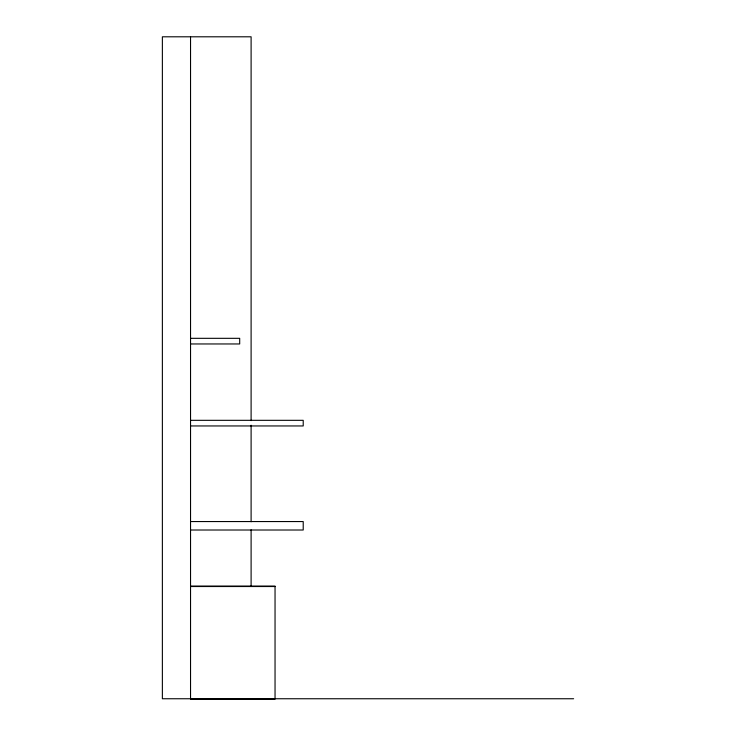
<?xml version="1.0" encoding="UTF-8"?>
<svg xmlns="http://www.w3.org/2000/svg" width="736" height="736" viewBox="0 0 736 736"><rect width="100%" height="100%" fill="white"/><g stroke="black" fill="none" stroke-linecap="round" stroke-linejoin="round"><path stroke-width="1.1" d="M190.541 338.321L239.697 338.321L239.697 343.96L190.541 343.96M190.541 420.32L303.214 420.32L303.214 425.951L190.541 425.951M190.541 521.557L303.214 521.557L303.214 530.012L190.541 530.012M190.541 586.077L275.043 586.077L275.043 699.2L190.541 699.2L190.541 36.8M190.541 586.528L275.043 586.528M573.629 698.749L162.371 698.749L162.371 36.8L251.105 36.8L251.105 420.642M251.105 425.233L251.105 521.769M251.105 529.819L251.105 586.123"/></g></svg>
